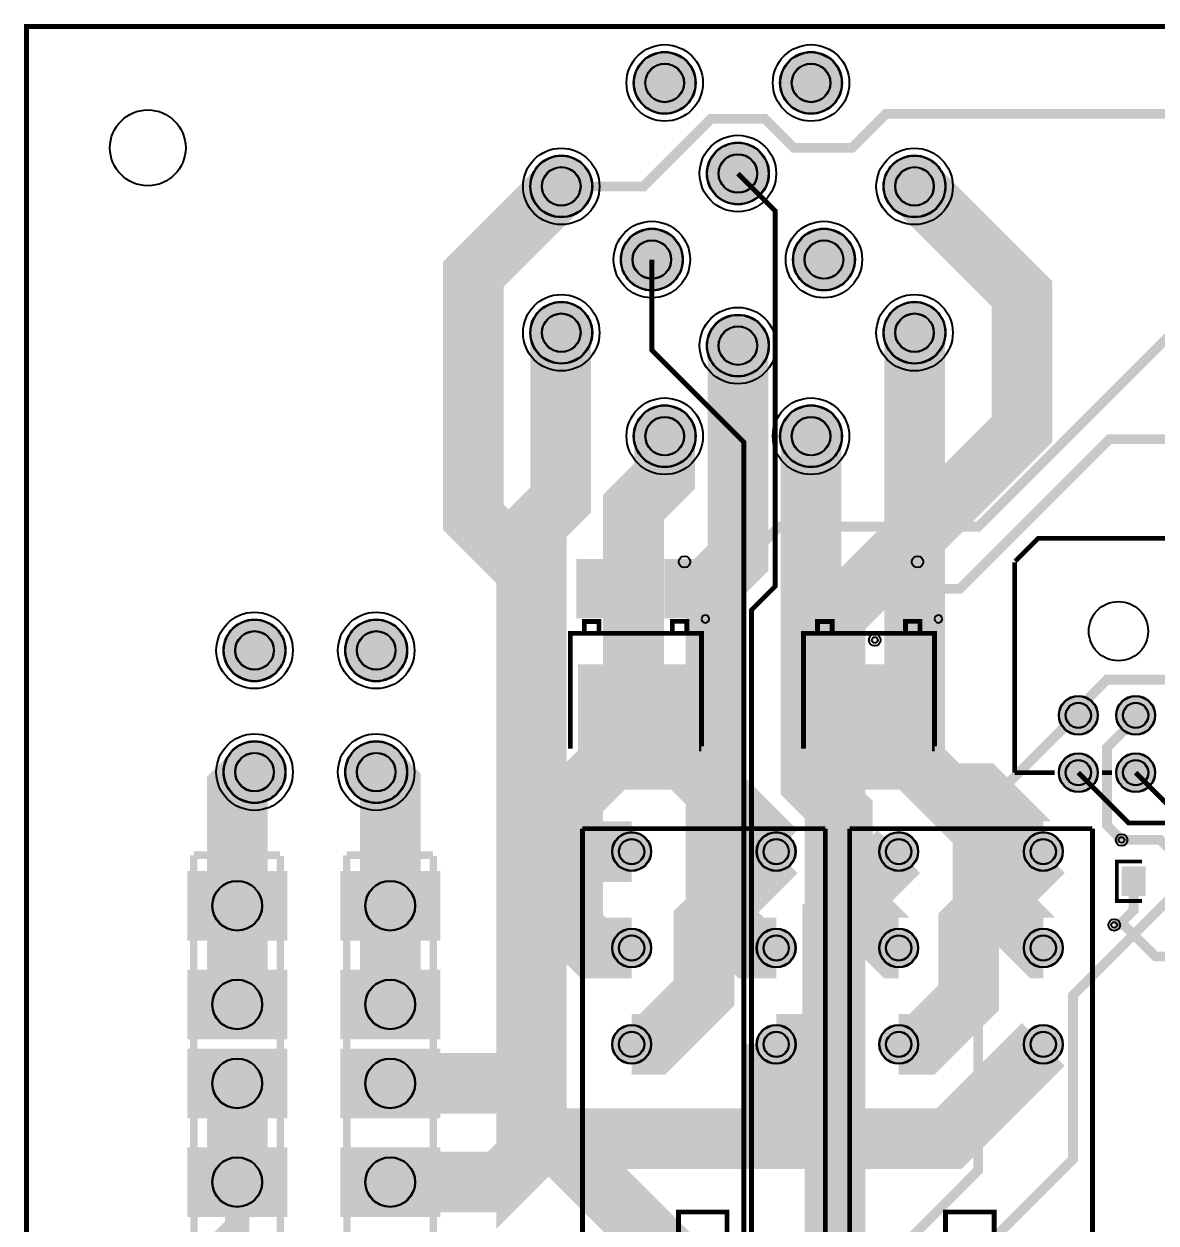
# Model space of a CAD drawing. Extents: x -5 to 3755, y -3755 to 5.
# Drawn here: x -5 to 2326, y -2464 to 5 of the extents above; entities that cross this region are included whole.
import ezdxf

# ---------------------------------------------------------------- set-up
doc = ezdxf.new("R2010")
doc.units = 9
for name, color, linetype, true_color in [('BoardOutLine', 7, 'Continuous', 0xff00ff), ('BottomLayer', 7, 'Continuous', 0x0000ff), ('BottomSolderMaskLayer', 7, 'Continuous', 0xaa00ff), ('Document', 7, 'Continuous', 0xffffff), ('Hole', 7, 'Continuous', 0x222222), ('Inner1', 7, 'Continuous', 0x999966), ('Inner2', 7, 'Continuous', 0x008000), ('Multi-Layer', 7, 'Continuous', 0xc0c0c0), ('TopLayer', 7, 'Continuous', 0xff0000), ('TopPasteMaskLayer', 7, 'Continuous', 0x808080), ('TopSilkLayer', 7, 'Continuous', 0xffcc00), ('TopSolderMaskLayer', 7, 'Continuous', 0x800080)]:
    doc.layers.add(name, color=color, linetype=linetype, true_color=true_color)

msp = doc.modelspace()

# ---------------------------------------------------------------- hatches: boundary and pattern name
at = {"layer": 'BottomSolderMaskLayer'}
for points in [[(1250.4079999999942, -116.33000000000175, 1), (1378.3919999999941, -116.33000000000175, 1)], [(1551.7280000000012, -116.33000000000175, 1), (1679.7120000000011, -116.33000000000175, 1)], [(1401.068000000005, -302.90000000000146, 1), (1529.052000000005, -302.90000000000146, 1)], [(1037.3380000000018, -329.40000000000146, 1), (1165.3220000000017, -329.40000000000146, 1)], [(1764.798000000001, -329.40000000000146, 1), (1892.7820000000008, -329.40000000000146, 1)], [(1223.9080000000015, -480.0599999999977, 1), (1351.8920000000014, -480.0599999999977, 1)], [(1578.237999999996, -480.0599999999977, 1), (1706.221999999996, -480.0599999999977, 1)], [(1037.3380000000018, -630.7200000000012, 1), (1165.3220000000017, -630.7200000000012, 1)], [(1764.798000000001, -630.7200000000012, 1), (1892.7820000000008, -630.7200000000012, 1)], [(1401.068000000005, -657.2299999999959, 1), (1529.052000000005, -657.2299999999959, 1)], [(1250.4079999999942, -843.7900000000009, 1), (1378.3919999999941, -843.7900000000009, 1)], [(1551.7280000000012, -843.7900000000009, 1), (1679.7120000000011, -843.7900000000009, 1)], [(405.7879999999988, -1284.7799999999988, 1), (533.7719999999988, -1284.7799999999988, 1)], [(656.3479999999965, -1284.7799999999988, 1), (784.3319999999965, -1284.7799999999988, 1)], [(2125.639999999995, -1418.3499999999985, 1), (2206.3799999999947, -1418.3499999999985, 1)], [(2243.7400000000007, -1418.3499999999985, 1), (2324.4800000000005, -1418.3499999999985, 1)], [(405.79800000000085, -1535.3300000000017, 1), (533.7820000000008, -1535.3300000000017, 1)], [(656.3380000000018, -1535.3300000000017, 1), (784.3220000000017, -1535.3300000000017, 1)], [(2125.639999999995, -1536.449999999997, 1), (2206.3799999999947, -1536.449999999997, 1)], [(2243.7400000000007, -1536.449999999997, 1), (2324.4800000000005, -1536.449999999997, 1)], [(1205.8857499999979, -1698.989999999998, 1), (1286.594249999998, -1698.989999999998, 1)], [(1503.5257499999973, -1698.989999999998, 1), (1584.2342499999975, -1698.989999999998, 1)], [(1755.8857499999979, -1698.989999999998, 1), (1836.594249999998, -1698.989999999998, 1)], [(2053.5257499999975, -1698.989999999998, 1), (2134.2342499999972, -1698.989999999998, 1)], [(537.1879592123805, -1738.6091870078744), (537.1879592123805, -1882.208793307087), (331.1300126582355, -1882.208793307087), (331.1300126582355, -1738.6091870078744)], [(852.1479592123796, -1738.6091870078744), (852.1479592123796, -1882.208793307087), (646.0900126582346, -1882.208793307087), (646.0900126582346, -1738.6091870078744)], [(1205.8857499999979, -1897.4199999999983, 1), (1286.594249999998, -1897.4199999999983, 1)], [(1503.5257499999973, -1897.4199999999983, 1), (1584.2342499999975, -1897.4199999999983, 1)], [(1755.8857499999979, -1897.4199999999983, 1), (1836.594249999998, -1897.4199999999983, 1)], [(2053.5257499999975, -1897.4199999999983, 1), (2134.2342499999972, -1897.4199999999983, 1)], [(537.1879592123805, -1941.8091870078788), (537.1879592123805, -2085.408793307084), (331.1300126582355, -2085.408793307084), (331.1300126582355, -1941.8091870078788)], [(852.1479592123796, -1941.8091870078788), (852.1479592123796, -2085.408793307084), (646.0900126582346, -2085.408793307084), (646.0900126582346, -1941.8091870078788)], [(1205.8857499999979, -2095.8399999999965, 1), (1286.594249999998, -2095.8399999999965, 1)], [(1503.5257499999973, -2095.8399999999965, 1), (1584.2342499999975, -2095.8399999999965, 1)], [(1755.8857499999979, -2095.8399999999965, 1), (1836.594249999998, -2095.8399999999965, 1)], [(2053.5257499999975, -2095.8399999999965, 1), (2134.2342499999972, -2095.8399999999965, 1)], [(537.1879592123805, -2104.4091870078773), (537.1879592123805, -2248.0087933070827), (331.1300126582355, -2248.0087933070827), (331.1300126582355, -2104.4091870078773)], [(852.1479592123796, -2104.4091870078773), (852.1479592123796, -2248.0087933070827), (646.0900126582346, -2248.0087933070827), (646.0900126582346, -2104.4091870078773)], [(537.1879592123805, -2307.6091870078744), (537.1879592123805, -2451.208793307087), (331.1300126582355, -2451.208793307087), (331.1300126582355, -2307.6091870078744)], [(852.1479592123796, -2307.6091870078744), (852.1479592123796, -2451.208793307087), (646.0900126582346, -2451.208793307087), (646.0900126582346, -2307.6091870078744)]]:
    msp.add_hatch(color=256, dxfattribs=at).paths.add_polyline_path(points)
at = {"layer": 'Multi-Layer'}
for points in [[(1251.4079999999942, -116.33000000000175, 1), (1377.3919999999941, -116.33000000000175, 1)], [(1552.7280000000012, -116.33000000000175, 1), (1678.7120000000011, -116.33000000000175, 1)], [(1402.068000000005, -302.90000000000146, 1), (1528.052000000005, -302.90000000000146, 1)], [(1038.3380000000018, -329.40000000000146, 1), (1164.3220000000017, -329.40000000000146, 1)], [(1765.798000000001, -329.40000000000146, 1), (1891.7820000000008, -329.40000000000146, 1)], [(1224.9080000000015, -480.0599999999977, 1), (1350.8920000000014, -480.0599999999977, 1)], [(1579.237999999996, -480.0599999999977, 1), (1705.221999999996, -480.0599999999977, 1)], [(1038.3380000000018, -630.7200000000012, 1), (1164.3220000000017, -630.7200000000012, 1)], [(1765.798000000001, -630.7200000000012, 1), (1891.7820000000008, -630.7200000000012, 1)], [(1402.068000000005, -657.2299999999959, 1), (1528.052000000005, -657.2299999999959, 1)], [(1251.4079999999942, -843.7900000000009, 1), (1377.3919999999941, -843.7900000000009, 1)], [(1552.7280000000012, -843.7900000000009, 1), (1678.7120000000011, -843.7900000000009, 1)], [(406.7879999999988, -1284.7799999999988, 1), (532.7719999999988, -1284.7799999999988, 1)], [(657.3479999999965, -1284.7799999999988, 1), (783.3319999999965, -1284.7799999999988, 1)], [(2126.639999999995, -1418.3499999999985, 1), (2205.3799999999947, -1418.3499999999985, 1)], [(2244.7400000000007, -1418.3499999999985, 1), (2323.4800000000005, -1418.3499999999985, 1)], [(406.79800000000085, -1535.3300000000017, 1), (532.7820000000008, -1535.3300000000017, 1)], [(657.3380000000018, -1535.3300000000017, 1), (783.3220000000017, -1535.3300000000017, 1)], [(2126.639999999995, -1536.449999999997, 1), (2205.3799999999947, -1536.449999999997, 1)], [(2244.7400000000007, -1536.449999999997, 1), (2323.4800000000005, -1536.449999999997, 1)], [(1206.869999999998, -1698.989999999998, 1), (1285.6099999999979, -1698.989999999998, 1)], [(1504.5099999999975, -1698.989999999998, 1), (1583.2499999999973, -1698.989999999998, 1)], [(1756.869999999998, -1698.989999999998, 1), (1835.6099999999979, -1698.989999999998, 1)], [(2054.5099999999975, -1698.989999999998, 1), (2133.2499999999973, -1698.989999999998, 1)], [(535.7589999999982, -1739.309000000001), (535.7589999999982, -1881.5089999999982), (332.5590000000011, -1881.5089999999982), (332.5590000000011, -1739.309000000001)], [(850.7189999999973, -1739.309000000001), (850.7189999999973, -1881.5089999999982), (647.5190000000002, -1881.5089999999982), (647.5190000000002, -1739.309000000001)], [(1206.869999999998, -1897.4199999999983, 1), (1285.6099999999979, -1897.4199999999983, 1)], [(1504.5099999999975, -1897.4199999999983, 1), (1583.2499999999973, -1897.4199999999983, 1)], [(1756.869999999998, -1897.4199999999983, 1), (1835.6099999999979, -1897.4199999999983, 1)], [(2054.5099999999975, -1897.4199999999983, 1), (2133.2499999999973, -1897.4199999999983, 1)], [(535.7589999999982, -1942.5089999999982), (535.7589999999982, -2084.7089999999953), (332.5590000000011, -2084.7089999999953), (332.5590000000011, -1942.5089999999982)], [(850.7189999999973, -1942.5089999999982), (850.7189999999973, -2084.7089999999953), (647.5190000000002, -2084.7089999999953), (647.5190000000002, -1942.5089999999982)], [(1206.869999999998, -2095.8399999999965, 1), (1285.6099999999979, -2095.8399999999965, 1)], [(1504.5099999999975, -2095.8399999999965, 1), (1583.2499999999973, -2095.8399999999965, 1)], [(1756.869999999998, -2095.8399999999965, 1), (1835.6099999999979, -2095.8399999999965, 1)], [(2054.5099999999975, -2095.8399999999965, 1), (2133.2499999999973, -2095.8399999999965, 1)], [(535.7589999999982, -2105.109000000004), (535.7589999999982, -2247.309000000001), (332.5590000000011, -2247.309000000001), (332.5590000000011, -2105.109000000004)], [(850.7189999999973, -2105.109000000004), (850.7189999999973, -2247.309000000001), (647.5190000000002, -2247.309000000001), (647.5190000000002, -2105.109000000004)], [(535.7589999999982, -2308.309000000001), (535.7589999999982, -2450.5090000000055), (332.5590000000011, -2450.5090000000055), (332.5590000000011, -2308.309000000001)], [(850.7189999999973, -2308.309000000001), (850.7189999999973, -2450.5090000000055), (647.5190000000002, -2450.5090000000055), (647.5190000000002, -2308.309000000001)]]:
    msp.add_hatch(color=256, dxfattribs=at).paths.add_polyline_path(points)
at = {"layer": 'TopLayer'}
for points in [[(1133.0380000000005, -1216.8459999999977), (1133.0380000000005, -1098.7359999999971), (1196.0299999999988, -1098.7359999999971), (1196.0299999999988, -1216.8459999999977)], [(1314.0880000000034, -1216.8310000000056), (1314.0880000000034, -1098.7209999999977), (1377.0799999999945, -1098.7209999999977), (1377.0799999999945, -1216.8310000000056)], [(1613.0380000000005, -1216.8459999999977), (1613.0380000000005, -1098.7359999999971), (1676.0299999999988, -1098.7359999999971), (1676.0299999999988, -1216.8459999999977)], [(1794.0880000000034, -1216.8310000000056), (1794.0880000000034, -1098.7209999999977), (1857.0799999999945, -1098.7209999999977), (1857.0799999999945, -1216.8310000000056)], [(1136.923999999999, -1570.2940000000017), (1136.923999999999, -1314.387999999999), (1373.1440000000002, -1314.387999999999), (1373.1440000000002, -1570.2940000000017)], [(1616.923999999999, -1570.2940000000017), (1616.923999999999, -1314.387999999999), (1853.1440000000002, -1314.387999999999), (1853.1440000000002, -1570.2940000000017)], [(2257.165000000008, -1731.4570000000022), (2302.834999999992, -1731.4579999999987), (2302.834999999992, -1788.5420000000013), (2257.165000000008, -1788.5429999999978)]]:
    msp.add_hatch(color=256, dxfattribs=at).paths.add_polyline_path(points)
at = {"layer": 'TopPasteMaskLayer'}
for points in [[(1133.0380000000005, -1216.8459999999977), (1133.0380000000005, -1098.7359999999971), (1196.0299999999988, -1098.7359999999971), (1196.0299999999988, -1216.8459999999977)], [(1314.0880000000034, -1216.8310000000056), (1314.0880000000034, -1098.7209999999977), (1377.0799999999945, -1098.7209999999977), (1377.0799999999945, -1216.8310000000056)], [(1613.0380000000005, -1216.8459999999977), (1613.0380000000005, -1098.7359999999971), (1676.0299999999988, -1098.7359999999971), (1676.0299999999988, -1216.8459999999977)], [(1794.0880000000034, -1216.8310000000056), (1794.0880000000034, -1098.7209999999977), (1857.0799999999945, -1098.7209999999977), (1857.0799999999945, -1216.8310000000056)], [(1136.923999999999, -1570.2940000000017), (1136.923999999999, -1314.387999999999), (1373.1440000000002, -1314.387999999999), (1373.1440000000002, -1570.2940000000017)], [(1616.923999999999, -1570.2940000000017), (1616.923999999999, -1314.387999999999), (1853.1440000000002, -1314.387999999999), (1853.1440000000002, -1570.2940000000017)], [(2257.165000000008, -1731.4570000000022), (2302.834999999992, -1731.4579999999987), (2302.834999999992, -1788.5420000000013), (2257.165000000008, -1788.5429999999978)]]:
    msp.add_hatch(color=256, dxfattribs=at).paths.add_polyline_path(points)
at = {"layer": 'TopSolderMaskLayer'}
for points in [[(1250.4079999999942, -116.33000000000175, 1), (1378.3919999999941, -116.33000000000175, 1)], [(1551.7280000000012, -116.33000000000175, 1), (1679.7120000000011, -116.33000000000175, 1)], [(1401.068000000005, -302.90000000000146, 1), (1529.052000000005, -302.90000000000146, 1)], [(1037.3380000000018, -329.40000000000146, 1), (1165.3220000000017, -329.40000000000146, 1)], [(1764.798000000001, -329.40000000000146, 1), (1892.7820000000008, -329.40000000000146, 1)], [(1223.9080000000015, -480.0599999999977, 1), (1351.8920000000014, -480.0599999999977, 1)], [(1578.237999999996, -480.0599999999977, 1), (1706.221999999996, -480.0599999999977, 1)], [(1037.3380000000018, -630.7200000000012, 1), (1165.3220000000017, -630.7200000000012, 1)], [(1764.798000000001, -630.7200000000012, 1), (1892.7820000000008, -630.7200000000012, 1)], [(1401.068000000005, -657.2299999999959, 1), (1529.052000000005, -657.2299999999959, 1)], [(1250.4079999999942, -843.7900000000009, 1), (1378.3919999999941, -843.7900000000009, 1)], [(1551.7280000000012, -843.7900000000009, 1), (1679.7120000000011, -843.7900000000009, 1)], [(1132.504734400136, -1218.7210317500649), (1132.504734400136, -1096.8610317500643), (1196.5634010668073, -1096.8610317500643), (1196.5634010668073, -1218.7210317500649)], [(1313.5547344001388, -1218.7058729997516), (1313.5547344001388, -1096.845872999751), (1377.613401066803, -1096.845872999751), (1377.613401066803, -1218.7058729997516)], [(1612.504734400136, -1218.7210317500649), (1612.504734400136, -1096.8610317500643), (1676.5634010668073, -1096.8610317500643), (1676.5634010668073, -1218.7210317500649)], [(1793.5547344001388, -1218.7058729997516), (1793.5547344001388, -1096.845872999751), (1857.613401066803, -1096.845872999751), (1857.613401066803, -1218.7058729997516)], [(405.7879999999988, -1284.7799999999988, 1), (533.7719999999988, -1284.7799999999988, 1)], [(656.3479999999965, -1284.7799999999988, 1), (784.3319999999965, -1284.7799999999988, 1)], [(1136.0009579455, -1571.3773460333614), (1136.0009579455, -1313.3046709000046), (1374.0671045774652, -1313.3046709000046), (1374.0671045774652, -1571.3773460333614)], [(1616.0009579455, -1571.3773460333614), (1616.0009579455, -1313.3046709000046), (1854.0671045774652, -1313.3046709000046), (1854.0671045774652, -1571.3773460333614)], [(2125.639999999995, -1418.3499999999985, 1), (2206.3799999999947, -1418.3499999999985, 1)], [(2243.7400000000007, -1418.3499999999985, 1), (2324.4800000000005, -1418.3499999999985, 1)], [(405.79800000000085, -1535.3300000000017, 1), (533.7820000000008, -1535.3300000000017, 1)], [(656.3380000000018, -1535.3300000000017, 1), (784.3220000000017, -1535.3300000000017, 1)], [(2125.639999999995, -1536.449999999997, 1), (2206.3799999999947, -1536.449999999997, 1)], [(2243.7400000000007, -1536.449999999997, 1), (2324.4800000000005, -1536.449999999997, 1)], [(1205.8857499999979, -1698.989999999998, 1), (1286.594249999998, -1698.989999999998, 1)], [(1503.5257499999973, -1698.989999999998, 1), (1584.2342499999975, -1698.989999999998, 1)], [(1755.8857499999979, -1698.989999999998, 1), (1836.594249999998, -1698.989999999998, 1)], [(2053.5257499999975, -1698.989999999998, 1), (2134.2342499999972, -1698.989999999998, 1)], [(537.1879592123805, -1738.6091870078744), (537.1879592123805, -1882.208793307087), (331.1300126582355, -1882.208793307087), (331.1300126582355, -1738.6091870078744)], [(852.1479592123796, -1738.6091870078744), (852.1479592123796, -1882.208793307087), (646.0900126582346, -1882.208793307087), (646.0900126582346, -1738.6091870078744)], [(2255.165000000008, -1729.4570350342474), (2304.834999999992, -1729.4581051027344), (2304.834999999992, -1790.5418948972656), (2255.165000000008, -1790.5429649657526)], [(1205.8857499999979, -1897.4199999999983, 1), (1286.594249999998, -1897.4199999999983, 1)], [(1503.5257499999973, -1897.4199999999983, 1), (1584.2342499999975, -1897.4199999999983, 1)], [(1755.8857499999979, -1897.4199999999983, 1), (1836.594249999998, -1897.4199999999983, 1)], [(2053.5257499999975, -1897.4199999999983, 1), (2134.2342499999972, -1897.4199999999983, 1)], [(537.1879592123805, -1941.8091870078788), (537.1879592123805, -2085.408793307084), (331.1300126582355, -2085.408793307084), (331.1300126582355, -1941.8091870078788)], [(852.1479592123796, -1941.8091870078788), (852.1479592123796, -2085.408793307084), (646.0900126582346, -2085.408793307084), (646.0900126582346, -1941.8091870078788)], [(1205.8857499999979, -2095.8399999999965, 1), (1286.594249999998, -2095.8399999999965, 1)], [(1503.5257499999973, -2095.8399999999965, 1), (1584.2342499999975, -2095.8399999999965, 1)], [(1755.8857499999979, -2095.8399999999965, 1), (1836.594249999998, -2095.8399999999965, 1)], [(2053.5257499999975, -2095.8399999999965, 1), (2134.2342499999972, -2095.8399999999965, 1)], [(537.1879592123805, -2104.4091870078773), (537.1879592123805, -2248.0087933070827), (331.1300126582355, -2248.0087933070827), (331.1300126582355, -2104.4091870078773)], [(852.1479592123796, -2104.4091870078773), (852.1479592123796, -2248.0087933070827), (646.0900126582346, -2248.0087933070827), (646.0900126582346, -2104.4091870078773)], [(537.1879592123805, -2307.6091870078744), (537.1879592123805, -2451.208793307087), (331.1300126582355, -2451.208793307087), (331.1300126582355, -2307.6091870078744)], [(852.1479592123796, -2307.6091870078744), (852.1479592123796, -2451.208793307087), (646.0900126582346, -2451.208793307087), (646.0900126582346, -2307.6091870078744)]]:
    msp.add_hatch(color=256, dxfattribs=at).paths.add_polyline_path(points)

# ---------------------------------------------------------------- linework, layer by layer
at = {"layer": 'BoardOutLine', "const_width": 10}
msp.add_lwpolyline([(0, 0), (3750, 0), (3750, -3750), (0, -3750), (0, 0)], close=True, dxfattribs=at)
at = {"layer": 'BottomLayer'}
for points, const_width in [([(2093.859000000004, -1897.4590000000026), (2092.4590000000026, -1897.4590000000026), (1970.059000000001, -1775.059000000001), (1970.059000000001, -1655.059000000001), (1828.7589999999982, -1513.7589999999982), (1828.7589999999982, -630.7589999999982)], 125), ([(1543.8790000000008, -1897.4190000000017), (1492.4190000000017, -1897.4190000000017), (1420.059000000001, -1825.059000000001), (1420.059000000001, -1140.059000000001), (1465.059000000001, -1095.059000000001), (1465.059000000001, -657.2289999999994)], 125), ([(1246.2589999999982, -1897.4590000000026), (1167.4590000000026, -1897.4590000000026), (1125.059000000001, -1855.059000000001), (1125.059000000001, -1590.059000000001), (1250.059000000001, -1465.059000000001), (1250.059000000001, -990.0590000000011), (1314.359000000004, -925.7589999999982), (1314.359000000004, -843.7589999999982)], 125), ([(1796.2589999999982, -1897.4590000000026), (1792.4590000000026, -1897.4590000000026), (1680.059000000001, -1785.059000000001), (1680.059000000001, -1620.059000000001), (1615.7589999999982, -1555.7589999999982), (1615.7589999999982, -843.7589999999982)], 125), ([(2255.059000000001, -1675.059000000001), (2225.059000000001, -1645.059000000001), (2225.059000000001, -1485.059000000001), (2284.1089999999967, -1426.0089999999982), (2284.1089999999967, -1418.349000000002)], 20), ([(434.15899999999965, -1810.4089999999997), (434.15899999999965, -1570.9589999999953), (469.78800000000047, -1535.3300000000017)], 125), ([(720.3289999999979, -1535.328999999998), (749.1189999999988, -1564.1189999999988), (749.1189999999988, -1810.4089999999997)], 125), ([(434.15899999999965, -2013.609000000004), (434.15899999999965, -1810.4089999999997)], 125), ([(749.1189999999988, -2013.609000000004), (749.1189999999988, -1810.4089999999997)], 125), ([(2355.100000000006, -1915.1000000000058), (2325.100000000006, -1915.1000000000058), (2260, -1850), (2240, -1850)], 20), ([(434.15899999999965, -2379.4089999999997), (434.15899999999965, -2176.2090000000026)], 125)]:
    msp.add_lwpolyline(points, dxfattribs=dict(at, const_width=const_width))
at = {"layer": 'BottomSolderMaskLayer'}
for centre, radius in [((1314.3999999999942, -116.33000000000175), 63.992), ((1615.7200000000012, -116.33000000000175), 63.992), ((1314.395000000004, -116.32700000000477), 39.995), ((1615.7219999999943, -116.32800000000134), 39.995), ((1465.060000000005, -302.90000000000146), 63.992), ((1101.3300000000017, -329.40000000000146), 63.992), ((1465.059000000001, -302.89400000000023), 39.995), ((1828.7900000000009, -329.40000000000146), 63.992), ((1101.3270000000048, -329.3969999999972), 39.995), ((1828.7909999999974, -329.3969999999972), 39.995), ((1287.9000000000015, -480.0599999999977), 63.992), ((1642.229999999996, -480.0599999999977), 63.992), ((1287.8940000000002, -480.0590000000011), 39.995), ((1642.2239999999947, -480.0590000000011), 39.995), ((1101.3300000000017, -630.7200000000012), 63.992), ((1828.7900000000009, -630.7200000000012), 63.992), ((1101.3270000000048, -630.7220000000016), 39.995), ((1828.7909999999974, -630.7209999999977), 39.995), ((1465.060000000005, -657.2299999999959), 63.992), ((1465.059000000001, -657.224000000002), 39.995), ((1314.3999999999942, -843.7900000000009), 63.992), ((1615.7200000000012, -843.7900000000009), 63.992), ((1314.398000000001, -843.7909999999974), 39.995), ((1615.7219999999943, -843.7909999999974), 39.995), ((469.77999999999884, -1284.7799999999988), 63.992), ((720.3399999999965, -1284.7799999999988), 63.992), ((469.78399999999965, -1284.7839999999997), 39.995), ((720.3340000000026, -1284.7839999999997), 39.995), ((2166.0099999999948, -1418.3499999999985), 40.37), ((2284.1100000000006, -1418.3499999999985), 40.37), ((2166.0090000000055, -1418.3530000000028), 26.2410127000254), ((2284.1089999999967, -1418.3530000000028), 26.2410127000254), ((469.7900000000009, -1535.3300000000017), 63.992), ((720.3300000000017, -1535.3300000000017), 63.992), ((469.78399999999965, -1535.3339999999953), 39.995), ((720.3340000000026, -1535.3339999999953), 39.995), ((2166.0099999999948, -1536.449999999997), 40.37), ((2284.1100000000006, -1536.449999999997), 40.37), ((2166.0090000000055, -1536.4530000000013), 26.2410127000254), ((2284.1089999999967, -1536.4530000000013), 26.2410127000254), ((1246.239999999998, -1698.989999999998), 40.35425), ((1246.2380000000048, -1699.0020000000004), 26.230775000000005), ((1543.8799999999974, -1698.989999999998), 40.35425), ((1543.8799999999974, -1699.0020000000004), 26.230775000000005), ((1796.239999999998, -1698.989999999998), 40.35425), ((1796.2380000000048, -1699.0020000000004), 26.230775000000005), ((2093.8799999999974, -1698.989999999998), 40.35425), ((2093.8799999999974, -1699.0020000000004), 26.230775000000005), ((434.15899999999965, -1810.4089999999997), 51.514486638537264), ((749.1189999999988, -1810.4089999999997), 51.514486638537264), ((1246.239999999998, -1897.4199999999983), 40.35425), ((1246.2380000000048, -1897.4219999999987), 26.230775000000005), ((1543.8799999999974, -1897.4199999999983), 40.35425), ((1543.8799999999974, -1897.4219999999987), 26.230775000000005), ((1796.239999999998, -1897.4199999999983), 40.35425), ((1796.2380000000048, -1897.4219999999987), 26.230775000000005), ((2093.8799999999974, -1897.4199999999983), 40.35425), ((2093.8799999999974, -1897.4219999999987), 26.230775000000005), ((434.15899999999965, -2013.609000000004), 51.514486638537264), ((749.1189999999988, -2013.609000000004), 51.514486638537264), ((1246.239999999998, -2095.8399999999965), 40.35425), ((1246.2380000000048, -2095.8440000000046), 26.230775000000005), ((1543.8799999999974, -2095.8399999999965), 40.35425), ((1543.8799999999974, -2095.8440000000046), 26.230775000000005), ((1796.239999999998, -2095.8399999999965), 40.35425), ((1796.2380000000048, -2095.8440000000046), 26.230775000000005), ((2093.8799999999974, -2095.8399999999965), 40.35425), ((2093.8799999999974, -2095.8440000000046), 26.230775000000005), ((434.15899999999965, -2176.2090000000026), 51.514486638537264), ((749.1189999999988, -2176.2090000000026), 51.514486638537264), ((434.15899999999965, -2379.4089999999997), 51.514486638537264), ((749.1189999999988, -2379.4089999999997), 51.514486638537264)]:
    msp.add_circle(centre, radius, dxfattribs=at)
at = {"layer": 'Document'}
for centre in [(1355.0699999999924, -1102.3799999999974), (1835.060000000005, -1102.3799999999974)]:
    msp.add_circle(centre, 11.81, dxfattribs=at)
at = {"layer": 'Hole'}
for centre in [(1746.9099999999962, -1263.3600000000006), (2255.060000000005, -1675.0599999999977), (2240, -1850)]:
    msp.add_circle(centre, 6, dxfattribs=at)
at = {"layer": 'Inner1'}
for points, const_width in [([(1810.059000000001, -2955.059000000001), (1665.059000000001, -2810.059000000001), (1665.059000000001, -1215.059000000001), (2050.059000000001, -830.0590000000011), (2050.059000000001, -550.6589999999997), (1828.7589999999982, -329.35899999999674)], 125), ([(1465.1000000000058, -302.90000000000146), (1541.699999999997, -379.5), (1541.699999999997, -1153), (1493.199999999997, -1201.4000000000015), (1493.199999999997, -3013.2000000000044), (1630, -3150), (2291.290000000001, -3150), (2359.5599999999977, -3081.729999999996)], 10), ([(1287.9000000000015, -480.1000000000058), (1287.9000000000015, -666.5999999999985), (1477.2000000000044, -855.9000000000015), (1477.2000000000044, -3107.199999999997), (1830, -3460), (2050, -3460), (2100, -3410)], 10), ([(1295.059000000001, -2895.059000000001), (1295.059000000001, -2890.059000000001), (1380.059000000001, -2805.059000000001), (1380.059000000001, -2585.059000000001), (1050.059000000001, -2255.059000000001), (1050.059000000001, -1025.059000000001), (1100.059000000001, -975.0590000000011), (1100.059000000001, -631.9890000000014), (1101.328999999998, -630.7189999999973)], 125), ([(2765.059000000001, -1215.059000000001), (2765.059000000001, -1545.059000000001), (2575.059000000001, -1735.059000000001), (2415.059000000001, -1735.059000000001), (2155.059000000001, -1995.059000000001), (2155.059000000001, -2332.298999999999), (1796.2389999999941, -2691.118999999999)], 20)]:
    msp.add_lwpolyline(points, dxfattribs=dict(at, const_width=const_width))
at = {"layer": 'Inner2', "const_width": 20}
for points in [[(2765.059000000001, -1215.059000000001), (2765.059000000001, -1545.059000000001), (2575.059000000001, -1735.059000000001), (2415.059000000001, -1735.059000000001), (2155.059000000001, -1995.059000000001), (2155.059000000001, -2332.298999999999), (1796.2389999999941, -2691.118999999999)], [(2166.0090000000055, -1418.349000000002), (2161.650999999998, -1418.349000000002), (1960, -1620), (1960, -2355.118000000002), (1770.059000000001, -2545.059000000001)]]:
    msp.add_lwpolyline(points, dxfattribs=at)
at = {"layer": 'Multi-Layer'}
for centre, radius in [((1314.3999999999942, -116.33000000000175), 62.992), ((1615.7200000000012, -116.33000000000175), 62.992), ((1314.395000000004, -116.32700000000477), 39.37), ((1615.7219999999943, -116.32800000000134), 39.37), ((250, -250), 78), ((1465.060000000005, -302.90000000000146), 62.992), ((1101.3300000000017, -329.40000000000146), 62.992), ((1465.059000000001, -302.89400000000023), 39.37), ((1828.7900000000009, -329.40000000000146), 62.992), ((1101.3270000000048, -329.3969999999972), 39.37), ((1828.7909999999974, -329.3969999999972), 39.37), ((1287.9000000000015, -480.0599999999977), 62.992), ((1642.229999999996, -480.0599999999977), 62.992), ((1287.8940000000002, -480.0590000000011), 39.37), ((1642.2239999999947, -480.0590000000011), 39.37), ((1101.3300000000017, -630.7200000000012), 62.992), ((1828.7900000000009, -630.7200000000012), 62.992), ((1101.3270000000048, -630.7220000000016), 39.37), ((1828.7909999999974, -630.7209999999977), 39.37), ((1465.060000000005, -657.2299999999959), 62.992), ((1465.059000000001, -657.224000000002), 39.37), ((1314.3999999999942, -843.7900000000009), 62.992), ((1615.7200000000012, -843.7900000000009), 62.992), ((1314.398000000001, -843.7909999999974), 39.37), ((1615.7219999999943, -843.7909999999974), 39.37), ((2248.709999999999, -1245.1500000000015), 61.02), ((469.77999999999884, -1284.7799999999988), 62.992), ((720.3399999999965, -1284.7799999999988), 62.992), ((469.78399999999965, -1284.7839999999997), 39.37), ((720.3340000000026, -1284.7839999999997), 39.37), ((1746.9099999999962, -1263.3600000000006), 12), ((2166.0099999999948, -1418.3499999999985), 39.37), ((2284.1100000000006, -1418.3499999999985), 39.37), ((2166.0090000000055, -1418.3530000000028), 25.591), ((2284.1089999999967, -1418.3530000000028), 25.591), ((469.7900000000009, -1535.3300000000017), 62.992), ((720.3300000000017, -1535.3300000000017), 62.992), ((469.78399999999965, -1535.3339999999953), 39.37), ((720.3340000000026, -1535.3339999999953), 39.37), ((2166.0099999999948, -1536.449999999997), 39.37), ((2284.1100000000006, -1536.449999999997), 39.37), ((2166.0090000000055, -1536.4530000000013), 25.591), ((2284.1089999999967, -1536.4530000000013), 25.591), ((1246.239999999998, -1698.989999999998), 39.37), ((1246.2380000000048, -1699.0020000000004), 25.591), ((1543.8799999999974, -1698.989999999998), 39.37), ((1543.8799999999974, -1699.0020000000004), 25.591), ((1796.239999999998, -1698.989999999998), 39.37), ((1796.2380000000048, -1699.0020000000004), 25.591), ((2093.8799999999974, -1698.989999999998), 39.37), ((2093.8799999999974, -1699.0020000000004), 25.591), ((2255.060000000005, -1675.0599999999977), 12), ((434.15899999999965, -1810.4089999999997), 50.8), ((749.1189999999988, -1810.4089999999997), 50.8), ((2240, -1850), 12), ((1246.239999999998, -1897.4199999999983), 39.37), ((1246.2380000000048, -1897.4219999999987), 25.591), ((1543.8799999999974, -1897.4199999999983), 39.37), ((1543.8799999999974, -1897.4219999999987), 25.591), ((1796.239999999998, -1897.4199999999983), 39.37), ((1796.2380000000048, -1897.4219999999987), 25.591), ((2093.8799999999974, -1897.4199999999983), 39.37), ((2093.8799999999974, -1897.4219999999987), 25.591), ((434.15899999999965, -2013.609000000004), 50.8), ((749.1189999999988, -2013.609000000004), 50.8), ((1246.239999999998, -2095.8399999999965), 39.37), ((1246.2380000000048, -2095.8440000000046), 25.591), ((1543.8799999999974, -2095.8399999999965), 39.37), ((1543.8799999999974, -2095.8440000000046), 25.591), ((1796.239999999998, -2095.8399999999965), 39.37), ((1796.2380000000048, -2095.8440000000046), 25.591), ((2093.8799999999974, -2095.8399999999965), 39.37), ((2093.8799999999974, -2095.8440000000046), 25.591), ((434.15899999999965, -2176.2090000000026), 50.8), ((749.1189999999988, -2176.2090000000026), 50.8), ((434.15899999999965, -2379.4089999999997), 50.8), ((749.1189999999988, -2379.4089999999997), 50.8)]:
    msp.add_circle(centre, radius, dxfattribs=at)
at = {"layer": 'TopLayer'}
for points, const_width in [([(1101.3300000000017, -329.40000000000146), (1270.6000000000058, -329.40000000000146), (1410, -190), (1520, -190), (1580, -250), (1700, -250), (1770, -180), (2940, -180), (3040, -280)], 20), ([(1246.2389999999941, -1698.9890000000014), (1030.059000000001, -1698.9890000000014), (1030.059000000001, -1120.059000000001), (920.0590000000011, -1010.0590000000011), (920.0590000000011, -510.6689999999944), (1101.328999999998, -329.3989999999976)], 125), ([(2891.959999999999, -640), (2350, -640), (1960, -1030), (1550, -1030), (1422.2200000000012, -1157.7799999999988), (1345.5800000000017, -1157.7799999999988)], 20), ([(2891.959999999999, -850), (2230, -850), (1922.2200000000012, -1157.7799999999988), (1825.5800000000017, -1157.7799999999988)], 20), ([(2166.0090000000055, -1418.349000000002), (2166.0090000000055, -1403.9910000000018), (2225, -1345), (2360, -1345), (2410, -1295), (2410, -1170), (2445, -1135), (2760, -1135), (2790.059000000001, -1165.059000000001), (2882.3589999999967, -1165.059000000001)], 20), ([(1543.8790000000008, -1698.9890000000014), (1287.2289999999994, -1442.339), (1255.038999999997, -1442.339)], 125), ([(2093.879000000001, -1698.9890000000014), (2083.9890000000014, -1698.9890000000014), (1965.059000000001, -1580.059000000001), (1895.059000000001, -1580.059000000001), (1757.339, -1442.339), (1735.0290000000023, -1442.339)], 125), ([(2882.3589999999967, -1365.059000000001), (2825.059000000001, -1365.059000000001), (2760.059000000001, -1430.059000000001), (2760.059000000001, -1560.059000000001), (2700.059000000001, -1620.059000000001), (2367.7149999999965, -1620.059000000001), (2284.1089999999967, -1536.4530000000013)], 10), ([(2882.3589999999967, -1415.059000000001), (2815.059000000001, -1415.059000000001), (2790.059000000001, -1440.059000000001), (2790.059000000001, -1565.059000000001), (2715.059000000001, -1640.059000000001), (2269.6150000000052, -1640.059000000001), (2166.0090000000055, -1536.4530000000013)], 10), ([(434.15899999999965, -1810.4089999999997), (434.15899999999965, -1570.9589999999953), (469.78800000000047, -1535.3300000000017)], 125), ([(720.3289999999979, -1535.328999999998), (749.1189999999988, -1564.1189999999988), (749.1189999999988, -1810.4089999999997)], 125), ([(1030.059000000001, -1698.9890000000014), (1030.059000000001, -2325.059000000001), (1065.059000000001, -2290.059000000001), (1660.059000000001, -2290.059000000001), (1660.059000000001, -1835.1589999999997), (1796.2589999999982, -1698.9590000000026)], 125), ([(1246.2389999999941, -2095.839), (1289.278999999995, -2095.839), (1395.059000000001, -1990.059000000001), (1395.059000000001, -1847.809000000001), (1543.8790000000008, -1698.9890000000014)], 125), ([(1796.2389999999941, -2095.839), (1844.278999999995, -2095.839), (1940.059000000001, -2000.059000000001), (1940.059000000001, -1852.809000000001), (2093.879000000001, -1698.9890000000014)], 125), ([(2255.060000000005, -1675.0599999999977), (2335.060000000005, -1675.0599999999977), (2360, -1700), (2360.001000000004, -1759.9939999999988)], 20), ([(434.15899999999965, -1810.4089999999997), (434.15899999999965, -2013.609000000004)], 125), ([(749.1189999999988, -1810.4089999999997), (749.1189999999988, -2013.609000000004)], 125), ([(2240, -1850), (2250, -1850), (2279.998999999996, -1820.0010000000038), (2279.998999999996, -1759.9939999999988)], 20), ([(1543.8790000000008, -2095.839), (1543.8790000000008, -2290.059000000001)], 125), ([(1543.8790000000008, -2095.839), (1660.059000000001, -2095.839)], 125), ([(2093.859000000004, -2095.8589999999967), (1899.6589999999997, -2290.059000000001), (1670.059000000001, -2290.059000000001)], 125), ([(434.15899999999965, -2176.2090000000026), (434.15899999999965, -2379.4089999999997)], 125), ([(749.1189999999988, -2176.2090000000026), (1030.059000000001, -2176.2090000000026)], 125), ([(1030.059000000001, -2325.059000000001), (975.7089999999953, -2379.4089999999997), (749.1189999999988, -2379.4089999999997)], 125), ([(434.15899999999965, -2379.4089999999997), (434.15899999999965, -2470.9589999999953), (376.90899999999965, -2528.2090000000026), (376.90899999999965, -2580.059000000001)], 50)]:
    msp.add_lwpolyline(points, dxfattribs=dict(at, const_width=const_width))
at = {"layer": 'TopSilkLayer'}
for points, const_width in [([(2036.0689999999959, -1101.4130000000005), (2083.309000000001, -1054.1529999999984), (2721.1089999999967, -1054.1529999999984), (2768.309000000001, -1101.4530000000013)], 10), ([(2034.8890000000029, -1536.4530000000013), (2034.8890000000029, -1103.3830000000016)], 10), ([(1178.9839999999967, -1250.2320000000036), (1178.9839999999967, -1225.2320000000036), (1148.9839999999967, -1225.2320000000036), (1148.9839999999967, -1249.7319999999963), (1156.6839999999938, -1249.7319999999963)], 10), ([(1360.0339999999997, -1249.9820000000036), (1360.0339999999997, -1224.9820000000036), (1330.0339999999997, -1224.9820000000036), (1330.0339999999997, -1249.4819999999963), (1337.7339999999967, -1249.4819999999963)], 10), ([(1658.9839999999967, -1250.2320000000036), (1658.9839999999967, -1225.2320000000036), (1628.9839999999967, -1225.2320000000036), (1628.9839999999967, -1249.7319999999963), (1636.6839999999938, -1249.7319999999963)], 10), ([(1840.0339999999997, -1249.9820000000036), (1840.0339999999997, -1224.9820000000036), (1810.0339999999997, -1224.9820000000036), (1810.0339999999997, -1249.4819999999963), (1817.7339999999967, -1249.4819999999963)], 10), ([(1390.059000000001, -1487.3819999999978), (1390.0339999999997, -1487.3819999999978), (1390.0339999999997, -1249.4819999999963), (1120.0339999999997, -1249.4819999999963), (1120.0339999999997, -1487.3819999999978)], 10), ([(1870.059000000001, -1487.3819999999978), (1870.0339999999997, -1487.3819999999978), (1870.0339999999997, -1249.4819999999963), (1600.0339999999997, -1249.4819999999963), (1600.0339999999997, -1487.3819999999978)], 10), ([(2117.538999999997, -1536.4530000000013), (2034.8890000000029, -1536.4530000000013)], 10), ([(2235.639000000003, -1536.4530000000013), (2214.4789999999994, -1536.4530000000013)], 10), ([(1635.2189999999973, -2793.444000000003), (1145.059000000001, -2793.444000000003), (1145.059000000001, -1651.7439999999988)], 10), ([(1645.0579999999973, -1651.752999999997), (1145.059000000001, -1651.752999999997)], 10), ([(1635.2160000000003, -2793.483), (1645.0579999999973, -2793.483), (1645.0579999999973, -1651.752999999997)], 10), ([(2185.2189999999973, -2793.444000000003), (1695.059000000001, -2793.444000000003), (1695.059000000001, -1651.7439999999988)], 10), ([(2195.0579999999973, -1651.752999999997), (1695.059000000001, -1651.752999999997)], 10), ([(2185.2160000000003, -2793.483), (2195.0579999999973, -2793.483), (2195.0579999999973, -1651.752999999997)], 10), ([(344.95900000000256, -2484.6089999999967), (344.359000000004, -1706.4089999999997)], 15.24), ([(344.359000000004, -1706.4089999999997), (522.1589999999997, -1706.4089999999997)], 15.24), ([(522.9590000000026, -1707.809000000001), (522.9590000000026, -2484.6089999999967)], 15.24), ([(659.9190000000017, -2484.6089999999967), (659.3189999999959, -1706.4089999999997)], 15.24), ([(659.3189999999959, -1706.4089999999997), (837.119000000006, -1706.4089999999997)], 15.24), ([(837.9190000000017, -1707.809000000001), (837.9190000000017, -2484.6089999999967)], 15.24), ([(2297.269999999997, -1800.739999999998), (2245.3009999999995, -1800.739999999998), (2245.2999999999956, -1719.239999999998), (2297.269999999997, -1719.239999999998)], 7.87)]:
    msp.add_lwpolyline(points, dxfattribs=dict(at, const_width=const_width))
at = {"layer": 'TopSilkLayer', "const_width": 10}
for points in [[(1442.559000000001, -2541.1440000000002), (1442.559000000001, -2441.1440000000002), (1342.559000000001, -2441.1440000000002), (1342.559000000001, -2541.1440000000002), (1442.559000000001, -2541.1440000000002)], [(1992.559000000001, -2541.1440000000002), (1992.559000000001, -2441.1440000000002), (1892.559000000001, -2441.1440000000002), (1892.559000000001, -2541.1440000000002), (1992.559000000001, -2541.1440000000002)]]:
    msp.add_lwpolyline(points, close=True, dxfattribs=at)
at = {"layer": 'TopSilkLayer'}
for centre in [(1314.3999999999942, -116.33000000000175), (1615.7200000000012, -116.33000000000175), (1465.060000000005, -302.90000000000146), (1101.3300000000017, -329.40000000000146), (1828.7900000000009, -329.40000000000146), (1287.9000000000015, -480.0599999999977), (1642.229999999996, -480.0599999999977), (1101.3300000000017, -630.7200000000012), (1828.7900000000009, -630.7200000000012), (1465.060000000005, -657.2299999999959), (1314.3999999999942, -843.7900000000009), (1615.7200000000012, -843.7900000000009), (469.77999999999884, -1284.7799999999988), (720.3399999999965, -1284.7799999999988), (469.7900000000009, -1535.3300000000017), (720.3300000000017, -1535.3300000000017)]:
    msp.add_circle(centre, 78.74, dxfattribs=at)
for centre in [(1397.9328412480827, -1219.8919999999998), (1877.9328412480827, -1219.8919999999998)]:
    msp.add_arc(centre, 7.874, 180.36383137270994, 179.63616862728963, dxfattribs=at)
at = {"layer": 'TopSolderMaskLayer'}
for centre, radius in [((1314.3999999999942, -116.33000000000175), 63.992), ((1615.7200000000012, -116.33000000000175), 63.992), ((1314.395000000004, -116.32700000000477), 39.995), ((1615.7219999999943, -116.32800000000134), 39.995), ((1465.060000000005, -302.90000000000146), 63.992), ((1101.3300000000017, -329.40000000000146), 63.992), ((1465.059000000001, -302.89400000000023), 39.995), ((1828.7900000000009, -329.40000000000146), 63.992), ((1101.3270000000048, -329.3969999999972), 39.995), ((1828.7909999999974, -329.3969999999972), 39.995), ((1287.9000000000015, -480.0599999999977), 63.992), ((1642.229999999996, -480.0599999999977), 63.992), ((1287.8940000000002, -480.0590000000011), 39.995), ((1642.2239999999947, -480.0590000000011), 39.995), ((1101.3300000000017, -630.7200000000012), 63.992), ((1828.7900000000009, -630.7200000000012), 63.992), ((1101.3270000000048, -630.7220000000016), 39.995), ((1828.7909999999974, -630.7209999999977), 39.995), ((1465.060000000005, -657.2299999999959), 63.992), ((1465.059000000001, -657.224000000002), 39.995), ((1314.3999999999942, -843.7900000000009), 63.992), ((1615.7200000000012, -843.7900000000009), 63.992), ((1314.398000000001, -843.7909999999974), 39.995), ((1615.7219999999943, -843.7909999999974), 39.995), ((469.77999999999884, -1284.7799999999988), 63.992), ((720.3399999999965, -1284.7799999999988), 63.992), ((469.78399999999965, -1284.7839999999997), 39.995), ((720.3340000000026, -1284.7839999999997), 39.995), ((2166.0099999999948, -1418.3499999999985), 40.37), ((2284.1100000000006, -1418.3499999999985), 40.37), ((2166.0090000000055, -1418.3530000000028), 26.2410127000254), ((2284.1089999999967, -1418.3530000000028), 26.2410127000254), ((469.7900000000009, -1535.3300000000017), 63.992), ((720.3300000000017, -1535.3300000000017), 63.992), ((469.78399999999965, -1535.3339999999953), 39.995), ((720.3340000000026, -1535.3339999999953), 39.995), ((2166.0099999999948, -1536.449999999997), 40.37), ((2284.1100000000006, -1536.449999999997), 40.37), ((2166.0090000000055, -1536.4530000000013), 26.2410127000254), ((2284.1089999999967, -1536.4530000000013), 26.2410127000254), ((1246.239999999998, -1698.989999999998), 40.35425), ((1246.2380000000048, -1699.0020000000004), 26.230775000000005), ((1543.8799999999974, -1698.989999999998), 40.35425), ((1543.8799999999974, -1699.0020000000004), 26.230775000000005), ((1796.239999999998, -1698.989999999998), 40.35425), ((1796.2380000000048, -1699.0020000000004), 26.230775000000005), ((2093.8799999999974, -1698.989999999998), 40.35425), ((2093.8799999999974, -1699.0020000000004), 26.230775000000005), ((434.15899999999965, -1810.4089999999997), 51.514486638537264), ((749.1189999999988, -1810.4089999999997), 51.514486638537264), ((1246.239999999998, -1897.4199999999983), 40.35425), ((1246.2380000000048, -1897.4219999999987), 26.230775000000005), ((1543.8799999999974, -1897.4199999999983), 40.35425), ((1543.8799999999974, -1897.4219999999987), 26.230775000000005), ((1796.239999999998, -1897.4199999999983), 40.35425), ((1796.2380000000048, -1897.4219999999987), 26.230775000000005), ((2093.8799999999974, -1897.4199999999983), 40.35425), ((2093.8799999999974, -1897.4219999999987), 26.230775000000005), ((434.15899999999965, -2013.609000000004), 51.514486638537264), ((749.1189999999988, -2013.609000000004), 51.514486638537264), ((1246.239999999998, -2095.8399999999965), 40.35425), ((1246.2380000000048, -2095.8440000000046), 26.230775000000005), ((1543.8799999999974, -2095.8399999999965), 40.35425), ((1543.8799999999974, -2095.8440000000046), 26.230775000000005), ((1796.239999999998, -2095.8399999999965), 40.35425), ((1796.2380000000048, -2095.8440000000046), 26.230775000000005), ((2093.8799999999974, -2095.8399999999965), 40.35425), ((2093.8799999999974, -2095.8440000000046), 26.230775000000005), ((434.15899999999965, -2176.2090000000026), 51.514486638537264), ((749.1189999999988, -2176.2090000000026), 51.514486638537264), ((434.15899999999965, -2379.4089999999997), 51.514486638537264), ((749.1189999999988, -2379.4089999999997), 51.514486638537264)]:
    msp.add_circle(centre, radius, dxfattribs=at)

doc.saveas('drawing.dxf')
